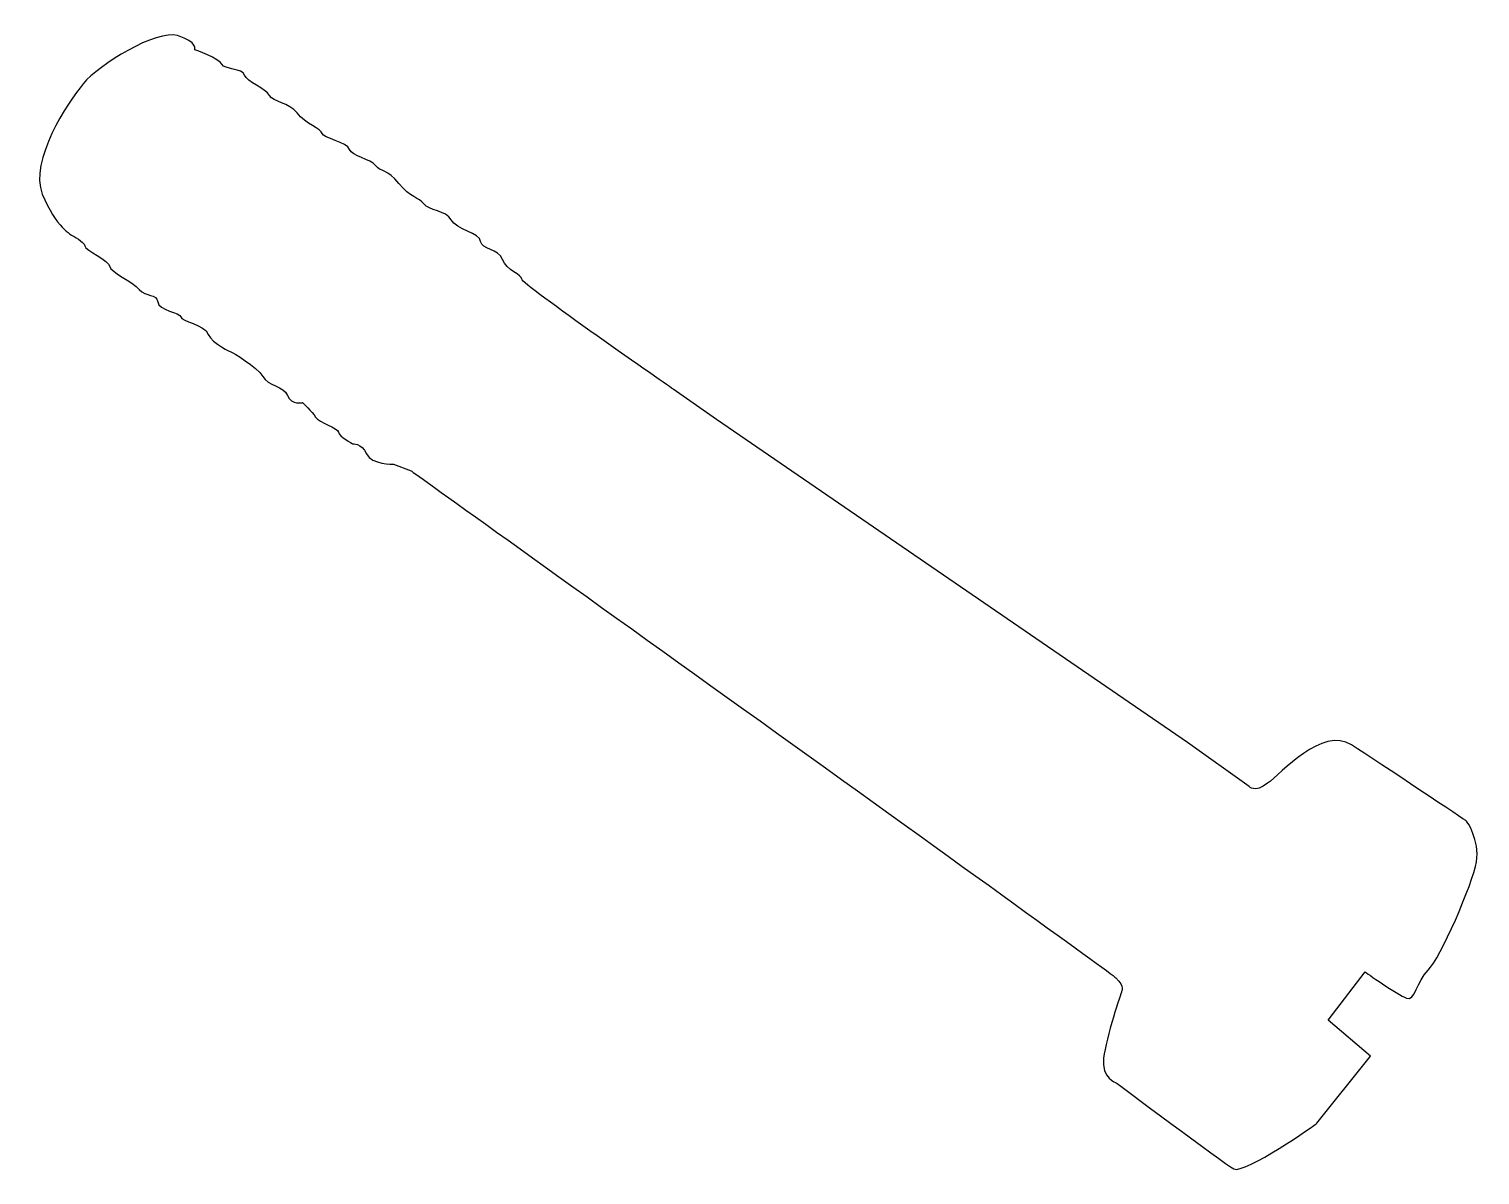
# Model space of a CAD drawing. Header units: centimetres. Extents: x -10.7 to 10.6, y -8.4 to 8.4.
import ezdxf

# ---------------------------------------------------------------- set-up
doc = ezdxf.new("R2010")
doc.units = ezdxf.units.CM
doc.header["$MEASUREMENT"] = 0
doc.layers.add('Camada 1', color=7, linetype='Continuous')

msp = doc.modelspace()

# ---------------------------------------------------------------- linework, layer by layer
at = {"layer": 'Camada 1'}
msp.add_open_spline([(-0.61422, 2.67563), (-0.61422, 2.67563), (6.29035, -2.05456), (6.29035, -2.05456), (6.29035, -2.05456), (6.29035, -2.05456), (7.19581, -2.70181), (7.19581, -2.70181), (7.19581, -2.70181), (7.19581, -2.70181), (7.26841, -2.79997), (7.46473, -2.65458), (7.46473, -2.65458), (7.66052, -2.50887), (8.2661, -1.81791), (8.69319, -2.09155), (8.69319, -2.09155), (9.11994, -2.3655), (10.38121, -3.2096), (10.38121, -3.2096), (10.38121, -3.2096), (10.38121, -3.2096), (10.57653, -3.48506), (10.52406, -3.80557), (10.52406, -3.80557), (10.47128, -4.12662), (9.98992, -5.22633), (9.81696, -5.39087), (9.81696, -5.39087), (9.64366, -5.55491), (9.63038, -5.85074), (9.49946, -5.80047), (9.49946, -5.80047), (9.36817, -5.75036), (8.89354, -5.41775), (8.89354, -5.41775), (8.89354, -5.41775), (8.89354, -5.41775), (8.35268, -6.12368), (8.35268, -6.12368), (8.35268, -6.12368), (8.35268, -6.12368), (8.97305, -6.65179), (8.97305, -6.65179), (8.97305, -6.65179), (8.97305, -6.65179), (8.18544, -7.63437), (8.18544, -7.63437), (8.18544, -7.63437), (8.18544, -7.63437), (7.12335, -8.39087), (6.96722, -8.30128), (6.96722, -8.30128), (6.81109, -8.21153), (5.24391, -7.03953), (5.24391, -7.03953), (5.24391, -7.03953), (5.24391, -7.03953), (5.02727, -6.97669), (5.06106, -6.67866), (5.06106, -6.67866), (5.09482, -6.38047), (5.32308, -5.70584), (5.32308, -5.70584), (5.32308, -5.70584), (5.32308, -5.70584), (5.37989, -5.63707), (5.24021, -5.50362), (5.24021, -5.50362), (5.10088, -5.37016), (-5.08574, 1.92067), (-5.08574, 1.92067), (-5.08574, 1.92067), (-5.08574, 1.92067), (-5.3481, 2.021), (-5.3481, 2.021), (-5.3481, 2.021), (-5.3481, 2.021), (-5.6629, 2.01108), (-5.74172, 2.17192), (-5.74172, 2.17192), (-5.82022, 2.33228), (-5.94577, 2.32001), (-5.94577, 2.32001), (-5.94577, 2.32001), (-5.94577, 2.32001), (-6.14545, 2.4269), (-6.15151, 2.48911), (-6.15151, 2.48911), (-6.15773, 2.55182), (-6.43909, 2.62929), (-6.48867, 2.70879), (-6.48867, 2.70879), (-6.5391, 2.78761), (-6.67811, 2.92141), (-6.67811, 2.92141), (-6.67811, 2.92141), (-6.67811, 2.92141), (-6.84281, 2.88426), (-6.89896, 3.02613), (-6.89896, 3.02613), (-6.9551, 3.16781), (-7.18638, 3.16631), (-7.26319, 3.30579), (-7.26319, 3.30579), (-7.33984, 3.44581), (-7.71901, 3.6611), (-7.71901, 3.6611), (-7.71901, 3.6611), (-7.71901, 3.6611), (-8.00407, 3.78045), (-8.06022, 3.92179), (-8.06022, 3.92179), (-8.11636, 4.06363), (-8.45807, 4.11457), (-8.46427, 4.17677), (-8.46427, 4.17677), (-8.47033, 4.23948), (-8.78915, 4.27123), (-8.80143, 4.39645), (-8.80143, 4.39645), (-8.81371, 4.52133), (-8.97621, 4.46302), (-9.07205, 4.58015), (-9.07205, 4.58015), (-9.1677, 4.69712), (-9.4966, 4.83312), (-9.50486, 4.91646), (-9.50486, 4.91646), (-9.51293, 4.99999), (-9.86472, 5.15445), (-9.87126, 5.21748), (-9.87126, 5.21748), (-9.87698, 5.27968), (-10.05395, 5.36774), (-10.05395, 5.36774), (-10.05395, 5.36774), (-10.05395, 5.36774), (-10.298, 5.49112), (-10.49297, 5.97668), (-10.49297, 5.97668), (-10.68794, 6.46277), (-10.11967, 7.31809), (-9.8943, 7.59291), (-9.8943, 7.59291), (-9.66834, 7.86768), (-8.81588, 8.39359), (-8.51147, 8.29696), (-8.51147, 8.29696), (-8.20709, 8.20065), (-8.25919, 8.09056), (-8.25919, 8.09056), (-8.25919, 8.09056), (-8.25919, 8.09056), (-7.88859, 7.95827), (-7.85983, 7.87728), (-7.85983, 7.87728), (-7.83094, 7.79576), (-7.55982, 7.82214), (-7.52873, 7.72028), (-7.52873, 7.72028), (-7.4978, 7.6181), (-7.21425, 7.51962), (-7.16249, 7.41958), (-7.16249, 7.41958), (-7.11005, 7.31925), (-6.87896, 7.3211), (-6.75844, 7.1646), (-6.75844, 7.1646), (-6.63827, 7.00778), (-6.39826, 6.92626), (-6.3922, 6.86393), (-6.3922, 6.86393), (-6.38598, 6.80141), (-6.0216, 6.73198), (-5.99048, 6.62964), (-5.99048, 6.62964), (-5.95955, 6.52746), (-5.68224, 6.49147), (-5.60945, 6.39366), (-5.60945, 6.39366), (-5.53682, 6.2955), (-5.43649, 6.34728), (-5.26808, 6.13265), (-5.26808, 6.13265), (-5.09967, 5.91752), (-4.97479, 5.92977), (-4.90168, 5.83195), (-4.90168, 5.83195), (-4.82905, 5.73379), (-4.5768, 5.73765), (-4.50015, 5.59782), (-4.50015, 5.59782), (-4.4235, 5.45799), (-4.08129, 5.40706), (-4.06904, 5.28217), (-4.06904, 5.28217), (-4.05679, 5.15729), (-3.80684, 5.18184), (-3.74903, 5.01896), (-3.74903, 5.01896), (-3.69053, 4.85659), (-3.45338, 4.7956), (-3.46783, 4.73123), (-3.46783, 4.73123), (-3.48246, 4.66635), (-1.24721, 3.11836), (-1.24721, 3.11836), (-1.24721, 3.11836), (-1.24721, 3.11836), (-0.61422, 2.67563), (-0.61422, 2.67563)], degree=3, knots=[0, 0, 0, 0, 0.01851852, 0.01851852, 0.01851852, 0.01851852, 0.03703704, 0.03703704, 0.03703704, 0.03703704, 0.05555556, 0.05555556, 0.05555556, 0.05555556, 0.07407407, 0.07407407, 0.07407407, 0.07407407, 0.09259259, 0.09259259, 0.09259259, 0.09259259, 0.11111111, 0.11111111, 0.11111111, 0.11111111, 0.12962963, 0.12962963, 0.12962963, 0.12962963, 0.14814815, 0.14814815, 0.14814815, 0.14814815, 0.16666667, 0.16666667, 0.16666667, 0.16666667, 0.18518519, 0.18518519, 0.18518519, 0.18518519, 0.2037037, 0.2037037, 0.2037037, 0.2037037, 0.22222222, 0.22222222, 0.22222222, 0.22222222, 0.24074074, 0.24074074, 0.24074074, 0.24074074, 0.25925926, 0.25925926, 0.25925926, 0.25925926, 0.27777778, 0.27777778, 0.27777778, 0.27777778, 0.2962963, 0.2962963, 0.2962963, 0.2962963, 0.31481481, 0.31481481, 0.31481481, 0.31481481, 0.33333333, 0.33333333, 0.33333333, 0.33333333, 0.35185185, 0.35185185, 0.35185185, 0.35185185, 0.37037037, 0.37037037, 0.37037037, 0.37037037, 0.38888889, 0.38888889, 0.38888889, 0.38888889, 0.40740741, 0.40740741, 0.40740741, 0.40740741, 0.42592593, 0.42592593, 0.42592593, 0.42592593, 0.44444444, 0.44444444, 0.44444444, 0.44444444, 0.46296296, 0.46296296, 0.46296296, 0.46296296, 0.48148148, 0.48148148, 0.48148148, 0.48148148, 0.5, 0.5, 0.5, 0.5, 0.51851852, 0.51851852, 0.51851852, 0.51851852, 0.53703704, 0.53703704, 0.53703704, 0.53703704, 0.55555556, 0.55555556, 0.55555556, 0.55555556, 0.57407407, 0.57407407, 0.57407407, 0.57407407, 0.59259259, 0.59259259, 0.59259259, 0.59259259, 0.61111111, 0.61111111, 0.61111111, 0.61111111, 0.62962963, 0.62962963, 0.62962963, 0.62962963, 0.64814815, 0.64814815, 0.64814815, 0.64814815, 0.66666667, 0.66666667, 0.66666667, 0.66666667, 0.68518519, 0.68518519, 0.68518519, 0.68518519, 0.7037037, 0.7037037, 0.7037037, 0.7037037, 0.72222222, 0.72222222, 0.72222222, 0.72222222, 0.74074074, 0.74074074, 0.74074074, 0.74074074, 0.75925926, 0.75925926, 0.75925926, 0.75925926, 0.77777778, 0.77777778, 0.77777778, 0.77777778, 0.7962963, 0.7962963, 0.7962963, 0.7962963, 0.81481481, 0.81481481, 0.81481481, 0.81481481, 0.83333333, 0.83333333, 0.83333333, 0.83333333, 0.85185185, 0.85185185, 0.85185185, 0.85185185, 0.87037037, 0.87037037, 0.87037037, 0.87037037, 0.88888889, 0.88888889, 0.88888889, 0.88888889, 0.90740741, 0.90740741, 0.90740741, 0.90740741, 0.92592593, 0.92592593, 0.92592593, 0.92592593, 0.94444444, 0.94444444, 0.94444444, 0.94444444, 0.96296296, 0.96296296, 0.96296296, 0.96296296, 1, 1, 1, 1], dxfattribs=at)

doc.saveas('drawing.dxf')
